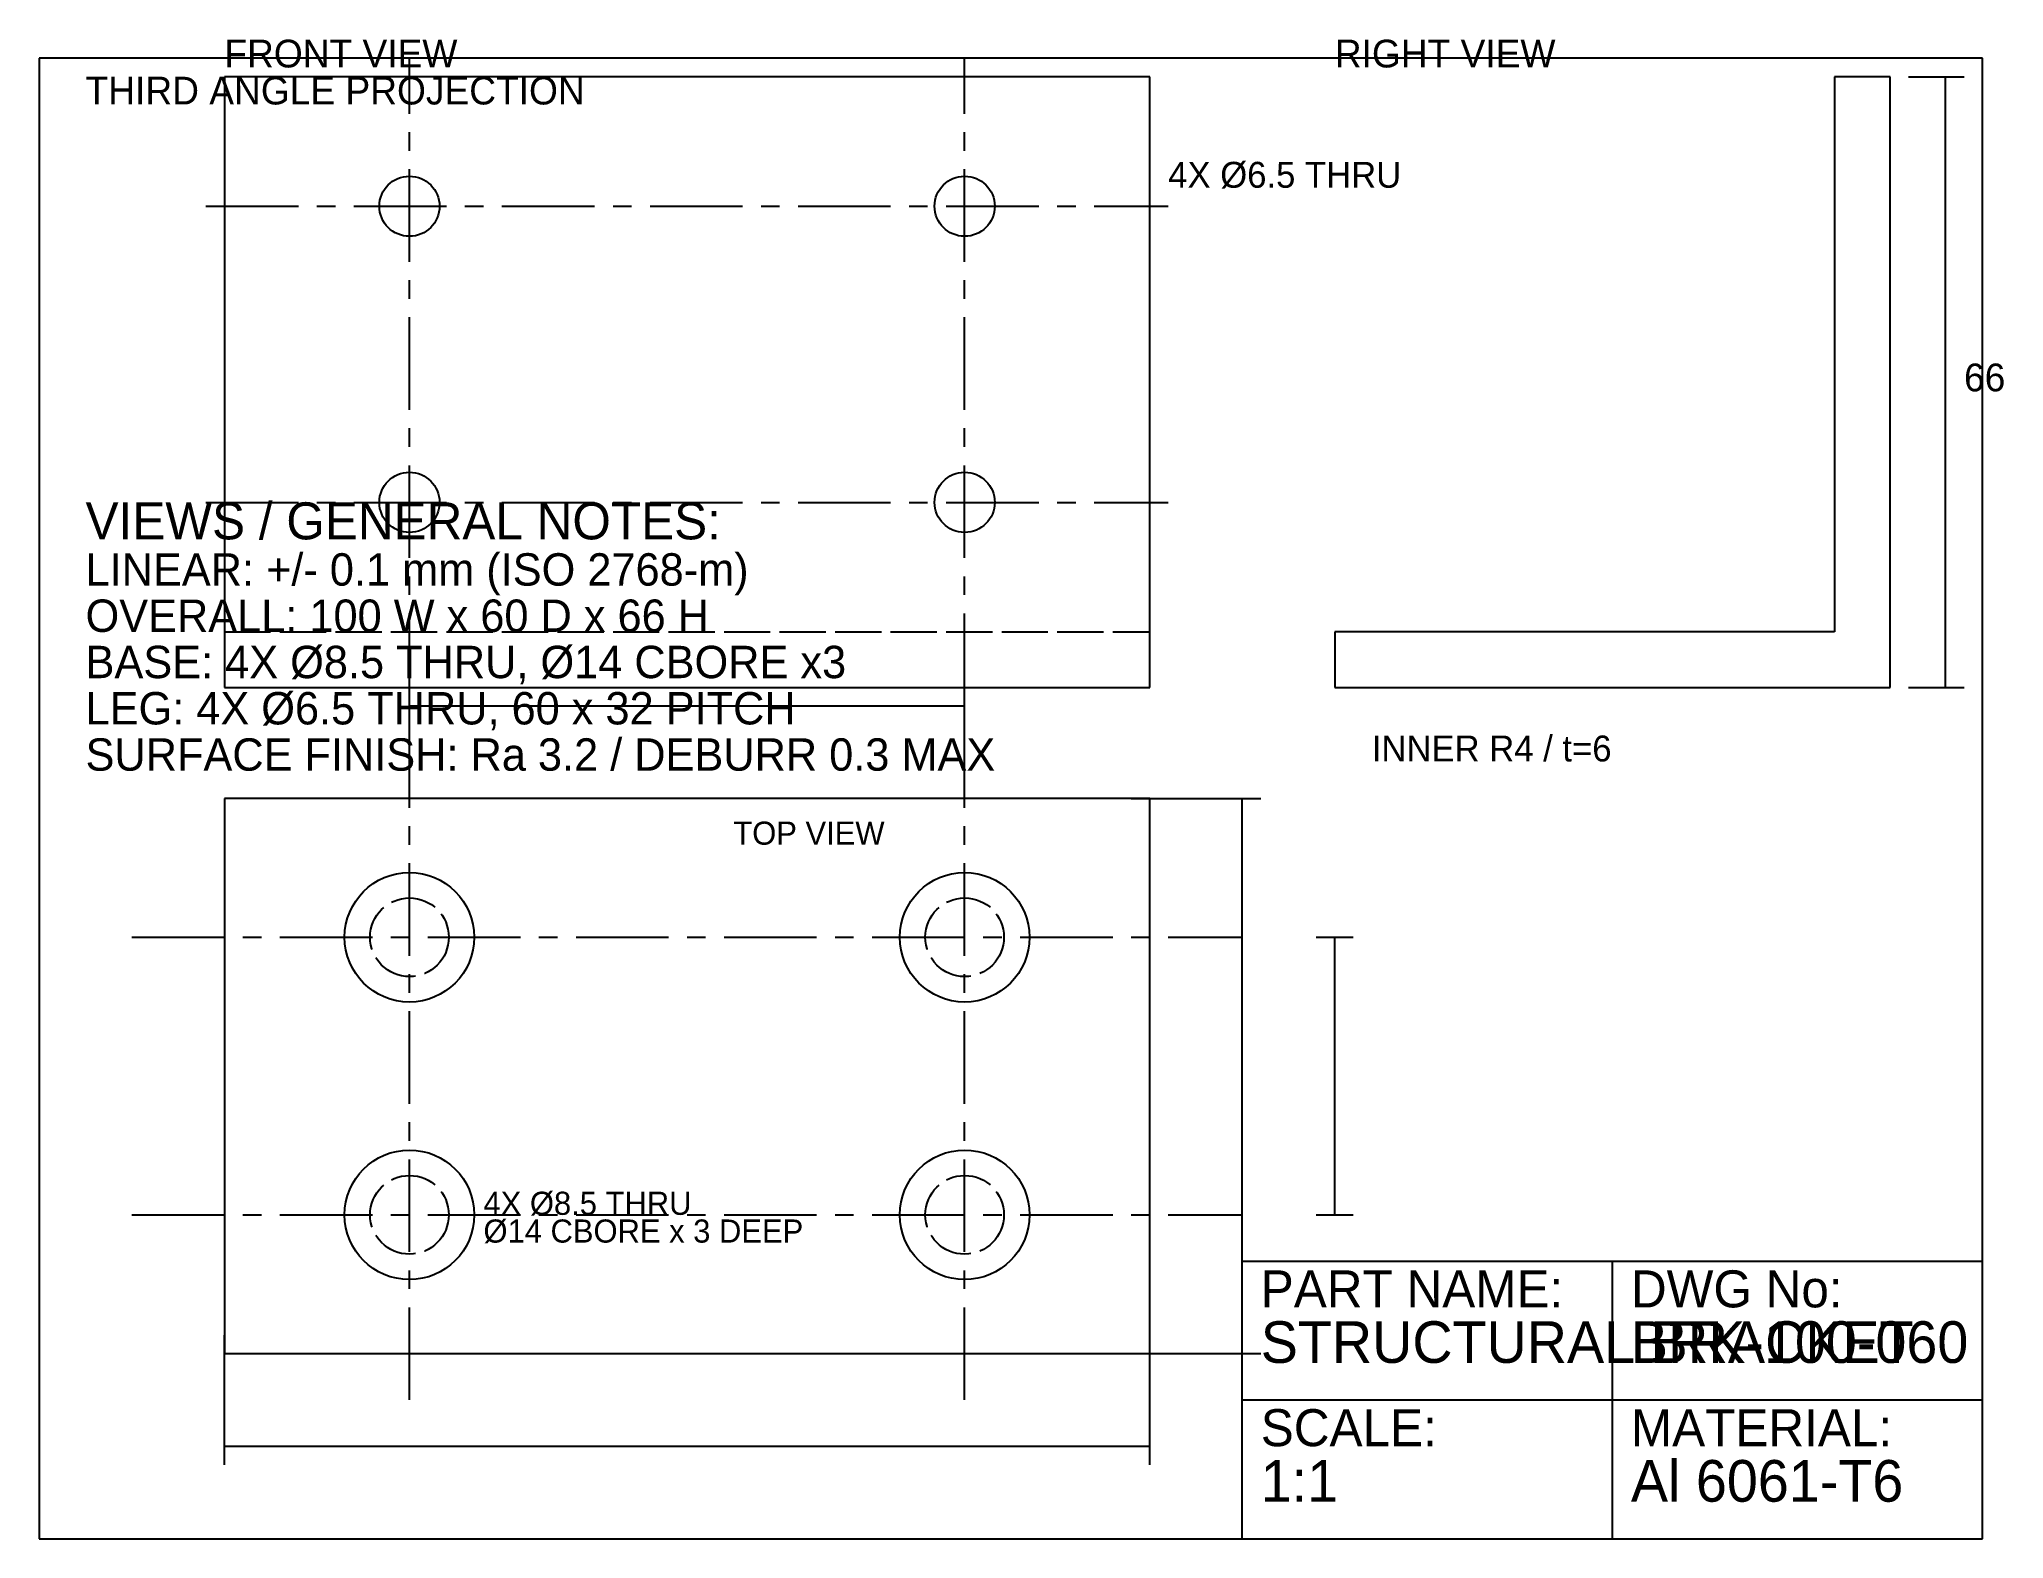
# Model space of a CAD drawing. Header units: millimetres. Extents: x 0 to 212, y 0 to 162.
import ezdxf

# ---------------------------------------------------------------- set-up
doc = ezdxf.new("R2010")
doc.units = ezdxf.units.MM
doc.linetypes.add('CENTER', pattern=[16, 10, -2, 2, -2])
doc.linetypes.add('DASHED', pattern=[6, 5, -1])
for name, color, linetype in [('ANNOTATION', 2, 'CONTINUOUS'), ('CENTERLINE', 1, 'CENTER'), ('DIMENSION', 3, 'CONTINUOUS'), ('HIDDEN', 8, 'DASHED'), ('OUTLINE', 7, 'CONTINUOUS'), ('TITLEBLOCK', 7, 'CONTINUOUS')]:
    doc.layers.add(name, color=color, linetype=linetype)

msp = doc.modelspace()

# ---------------------------------------------------------------- linework, layer by layer
at = {"layer": 'CENTERLINE'}
for p, q in [((40, 90), (40, 160)), ((100, 90), (100, 160)), ((18, 144), (122, 144)), ((18, 112), (122, 112)), ((40, 15), (40, 85)), ((100, 15), (100, 85)), ((10, 65), (130, 65)), ((10, 35), (130, 35))]:
    msp.add_line(p, q, dxfattribs=at)
at = {"layer": 'DIMENSION'}
for p, q in [((202, 158), (208, 158)), ((206, 92), (206, 158)), ((40, 82), (40, 92)), ((100, 82), (100, 92)), ((202, 92), (208, 92)), ((40, 90), (100, 90)), ((118, 80), (132, 80)), ((130, 20), (130, 80)), ((138, 65), (142, 65)), ((140, 35), (140, 65)), ((138, 35), (142, 35)), ((20, 8), (20, 22)), ((120, 8), (120, 22)), ((118, 20), (132, 20)), ((20, 10), (120, 10))]:
    msp.add_line(p, q, dxfattribs=at)
at = {"layer": 'HIDDEN'}
msp.add_line((20, 98), (120, 98), dxfattribs=at)
for centre in [(40, 65), (100, 65), (40, 35), (100, 35)]:
    msp.add_circle(centre, 4.25, dxfattribs=at)
at = {"layer": 'OUTLINE'}
for p, q in [((120, 158), (20, 158)), ((20, 158), (20, 92)), ((120, 92), (120, 158)), ((200, 158), (194, 158)), ((194, 158), (194, 98)), ((200, 92), (200, 158)), ((194, 98), (140, 98)), ((140, 98), (140, 92)), ((20, 92), (120, 92)), ((140, 92), (200, 92)), ((120, 80), (20, 80)), ((20, 80), (20, 20)), ((120, 20), (120, 80)), ((20, 20), (120, 20))]:
    msp.add_line(p, q, dxfattribs=at)
for centre, radius in [((40, 144), 3.25), ((100, 144), 3.25), ((40, 112), 3.25), ((100, 112), 3.25), ((40, 65), 7), ((100, 65), 7), ((40, 35), 7), ((100, 35), 7)]:
    msp.add_circle(centre, radius, dxfattribs=at)
at = {"layer": 'TITLEBLOCK'}
for p, q in [((210, 160), (0, 160)), ((0, 160), (0, 0)), ((210, 0), (210, 160)), ((130, 0), (130, 30)), ((130, 30), (210, 30)), ((170, 0), (170, 30)), ((130, 15), (210, 15)), ((0, 0), (210, 0))]:
    msp.add_line(p, q, dxfattribs=at)

# ---------------------------------------------------------------- texts
at = {"layer": 'ANNOTATION'}
for s, height, p in [('FRONT VIEW', 3, (20, 159)), ('RIGHT VIEW', 3, (140, 159)), ('THIRD ANGLE PROJECTION', 3, (5, 155)), ('4X %%C6.5 THRU', 2.8, (122, 146)), ('VIEWS / GENERAL NOTES:', 4, (5, 108)), ('LINEAR: +/- 0.1 mm (ISO 2768-m)', 3.5, (5, 103)), ('OVERALL: 100 W x 60 D x 66 H', 3.5, (5, 98)), ('BASE: 4X %%C8.5 THRU, %%C14 CBORE x3', 3.5, (5, 93)), ('LEG: 4X %%C6.5 THRU, 60 x 32 PITCH', 3.5, (5, 88)), ('SURFACE FINISH: Ra 3.2 / DEBURR 0.3 MAX', 3.5, (5, 83)), ('INNER R4 / t=6', 2.8, (144, 84)), ('TOP VIEW', 2.5, (75, 75)), ('TOP VIEW', 2.5, (75, 75)), ('4X %%C8.5 THRU', 2.5, (48, 35)), ('%%C14 CBORE x 3 DEEP', 2.5, (48, 32)), ('STRUCTURAL BRACKET', 4.5, (132, 19)), ('BRK-100-060', 4.5, (172, 19)), ('1:1', 4.5, (132, 4)), ('Al 6061-T6', 4.5, (172, 4))]:
    msp.add_text(s, height=height, dxfattribs=at).set_placement(p)
at = {"layer": 'DIMENSION'}
msp.add_text('66', height=3, dxfattribs=at).set_placement((208, 124))
at = {"layer": 'TITLEBLOCK'}
for s, p in [('PART NAME:', (132, 25)), ('DWG No:', (172, 25)), ('SCALE:', (132, 10)), ('MATERIAL:', (172, 10))]:
    msp.add_text(s, height=4, dxfattribs=at).set_placement(p)

doc.saveas('drawing.dxf')
